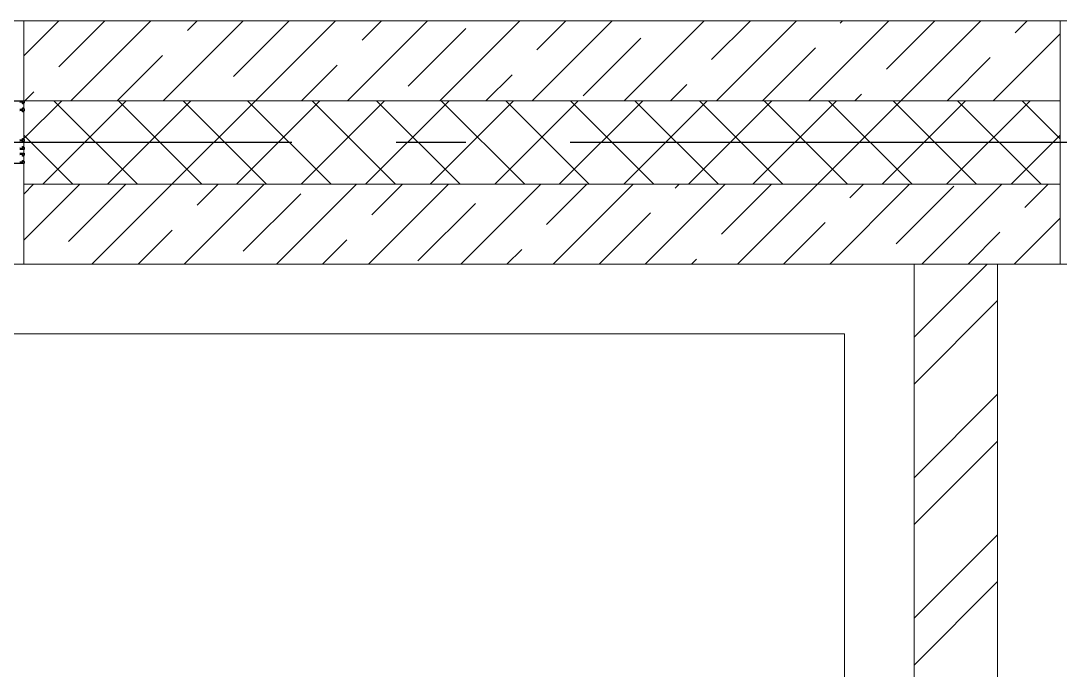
# Model space of a CAD drawing. Header units: inches. Extents: x -19662 to 10260, y -11808 to 5048.
# Drawn here: x -3630 to -2136, y 577 to 1511 of the extents above; entities that cross this region are included whole.
import ezdxf

# ---------------------------------------------------------------- set-up
doc = ezdxf.new("R2010")
doc.units = ezdxf.units.IN
doc.header["$MEASUREMENT"] = 0
doc.linetypes.add('CONTI', pattern=[0])
doc.linetypes.add('GOST2.303 5', pattern=[24, 20, -1.5, 1, -1.5])
doc.layers.add('axis_dim', color=40, linetype='CONTI')
doc.layers.add('PVC', color=7, linetype='Continuous')
for name, color, linetype, lineweight in [('doors_windows', 4, 'Continuous', 5), ('furniture', 36, 'Continuous', 0), ('Wall2', 40, 'Continuous', 5)]:
    doc.layers.add(name, color=color, linetype=linetype, lineweight=lineweight)

# ---------------------------------------------------------------- blocks, each defined once
blk = doc.blocks.new('*U13')
at = {"layer": 'PVC'}
for points in [[(528.3, 0), (600, 0, -0.414214), (600.5, -0.5), (600.5, -2.4), (600.5, -2.7), (599, -4.2), (598.5, -4.2, -0.414214), (598, -3.7), (598, -3.3, -0.198912), (598, -3.2), (598.7, -2.5, 0.700208), (598.5, -2), (594.2, -2.4, 0.388879)], [(594.2, -12), (598.2, -12.3, 0.700208), (598.4, -11.8), (598, -11.4, -0.198912), (598, -11.3), (598, -10.9, -0.414214), (598.5, -10.4), (599, -10.4), (600.5, -11.9), (600.5, -14.4), (599, -15.9), (598.5, -15.9, -0.414214), (598, -15.4), (598, -15, -0.198912), (598, -14.9), (598.4, -14.5, 0.700208), (598.2, -14), (594.2, -14.3, 0.388879)], [(594.2, -55.7), (598.2, -56, 0.700208), (598.4, -55.5), (598, -55.1, -0.198912), (598, -55), (598, -54.6, -0.414214), (598.5, -54.1), (599, -54.1), (600.5, -55.6), (600.5, -58.1), (599, -59.6), (598.5, -59.6, -0.414214), (598, -59.1), (598, -58.7, -0.198912), (598, -58.6), (598.4, -58.2, 0.700208), (598.2, -57.7), (594.2, -58, 0.388879)], [(594.2, -67.6), (598.5, -68, 0.700208), (598.7, -67.5), (598, -66.8, -0.198912), (598, -66.7), (598, -66.3, -0.414214), (598.5, -65.8), (599, -65.8), (600.5, -67.3), (600.5, -67.6), (600.5, -69.5, -0.414214), (600, -70), (594.3, -70, 0.414214)], [(594.3, -75.4), (600, -75.4, -0.414214), (600.5, -75.9), (600.5, -78.1), (599, -79.6), (598.5, -79.6, -0.414214), (598, -79.1), (598, -78.7, -0.198912), (598, -78.6), (598.7, -77.9, 0.700208), (598.5, -77.4), (594.2, -77.8, 0.388879)], [(594.2, -87.6), (598.5, -88, 0.700208), (598.7, -87.5), (598, -86.8, -0.198912), (598, -86.7), (598, -86.3, -0.414214), (598.5, -85.8), (599, -85.8), (600.5, -87.3), (600.5, -87.6), (600.5, -89.5, -0.414214), (600, -90), (555.2, -90)]]:
    blk.add_lwpolyline(points, format="xyb", dxfattribs=at)

msp = doc.modelspace()

# ---------------------------------------------------------------- linework, layer by layer
at = {"layer": 'axis_dim', "linetype": 'GOST2.303 5', "lineweight": 25, "ltscale": 100}
for points in [[(-3500.6, 1336), (-9250.6, 1336)], [(8759.7, 1336), (-3500.6, 1336)]]:
    msp.add_lwpolyline(points, dxfattribs=at)
at = {"layer": 'doors_windows', "lineweight": 20, "ltscale": 50}
for points in [[(-4225.6, 1511), (-3625.6, 1511), (-3625.6, 1161), (-4225.6, 1161)], [(-2135.6, 1511), (-1535.6, 1511), (-1535.6, 1161), (-2135.6, 1161)]]:
    msp.add_lwpolyline(points, close=True, dxfattribs=at)
at = {"layer": 'furniture'}
for points in [[(-2345.6, -1264), (-2345.6, 1161), (-4275.6, 1161), (-4275.6, 561), (-2945.6, 560.9), (-2945.6, -1263.9), (-2345.6, -1263.9)], [(-4275.6, 1061), (-4275.6, 1061), (-2445.6, 1061), (-2445.6, -1263.9)]]:
    msp.add_lwpolyline(points, dxfattribs=at)
at = {"layer": 'Wall2', "ltscale": 100}
for points in [[(-3625.6, 1460.8), (-3575.4, 1511)], [(-2135.6, 1511), (-3625.6, 1511)], [(-3625.6, 1511), (-3625.6, 1396)], [(-3575.3, 1444.7), (-3509.1, 1511)], [(-3557.8, 1396), (-3442.8, 1511)], [(-3425.2, 1396), (-3310.2, 1511)], [(-3390.4, 1497.1), (-3376.5, 1511)], [(-3324.1, 1430.8), (-3243.9, 1511)], [(-3292.6, 1396), (-3177.6, 1511)], [(-3160, 1396), (-3045, 1511)], [(-3139.1, 1483.2), (-3111.3, 1511)], [(-3027.5, 1396), (-2912.5, 1511)], [(-2894.9, 1396), (-2779.9, 1511)], [(-2887.9, 1469.3), (-2846.2, 1511)], [(-2762.3, 1396), (-2647.3, 1511)], [(-2636.7, 1455.3), (-2581, 1511)], [(-2629.7, 1396), (-2514.7, 1511)], [(-2497.1, 1396), (-2382.1, 1511)], [(-2451.7, 1507.7), (-2448.4, 1511)], [(-2385.4, 1441.4), (-2315.8, 1511)], [(-2364.5, 1396), (-2249.5, 1511)], [(-2200.5, 1493.8), (-2183.3, 1511)], [(-2135.6, 1396), (-2135.6, 1511)], [(-3072.9, 1416.9), (-2990, 1499.8)], [(-2821.6, 1403), (-2738.7, 1485.8)], [(-2232, 1396), (-2135.6, 1492.4)], [(-2563.4, 1396), (-2487.5, 1471.9)], [(-3491.5, 1396), (-3426.2, 1461.3)], [(-2298.3, 1396), (-2236.3, 1458)], [(-3226.3, 1396), (-3174.9, 1447.4)], [(-2961.2, 1396), (-2923.7, 1433.5)], [(-3624.1, 1396), (-3611.1, 1408.9)], [(-2696, 1396), (-2672.5, 1419.5)], [(-2430.8, 1396), (-2421.2, 1405.6)], [(-3625.6, 1341.5), (-3571, 1396)], [(-2135.6, 1396), (-3625.6, 1396)], [(-3625.6, 1396), (-3625.6, 1276)], [(-3625.6, 1396), (-2135.6, 1396)], [(-3598.2, 1276), (-3478.2, 1396)], [(-3462.3, 1276), (-3582.3, 1396)], [(-3505.4, 1276), (-3385.4, 1396)], [(-3369.5, 1276), (-3489.5, 1396)], [(-3412.6, 1276), (-3292.6, 1396)], [(-3276.7, 1276), (-3396.7, 1396)], [(-3319.8, 1276), (-3199.8, 1396)], [(-3183.9, 1276), (-3303.9, 1396)], [(-3227, 1276), (-3107, 1396)], [(-3091.1, 1276), (-3211.1, 1396)], [(-3134.2, 1276), (-3014.2, 1396)], [(-2998.3, 1276), (-3118.3, 1396)], [(-3041.4, 1276), (-2921.4, 1396)], [(-2905.4, 1276), (-3025.4, 1396)], [(-2948.6, 1276), (-2828.6, 1396)], [(-2812.6, 1276), (-2932.6, 1396)], [(-2855.8, 1276), (-2735.8, 1396)], [(-2719.8, 1276), (-2839.8, 1396)], [(-2763, 1276), (-2643, 1396)], [(-2627, 1276), (-2747, 1396)], [(-2670.2, 1276), (-2550.2, 1396)], [(-2534.2, 1276), (-2654.2, 1396)], [(-2577.4, 1276), (-2457.4, 1396)], [(-2441.4, 1276), (-2561.4, 1396)], [(-2484.5, 1276), (-2364.5, 1396)], [(-2348.6, 1276), (-2468.6, 1396)], [(-2391.7, 1276), (-2271.7, 1396)], [(-2255.8, 1276), (-2375.8, 1396)], [(-2298.9, 1276), (-2178.9, 1396)], [(-2163, 1276), (-2283, 1396)], [(-2135.6, 1341.4), (-2190.2, 1396)], [(-2135.6, 1276), (-2135.6, 1396)], [(-3555.1, 1276), (-3625.6, 1346.5)], [(-2206.1, 1276), (-2135.6, 1346.6)], [(-3625.6, 1195.6), (-3545.2, 1276)], [(-3625.6, 1261.9), (-3611.5, 1276)], [(-2135.6, 1276), (-3625.6, 1276)], [(-3625.6, 1276), (-3625.6, 1161)], [(-3625.6, 1276), (-2135.6, 1276)], [(-3561.4, 1193.5), (-3478.9, 1276)], [(-3527.6, 1161), (-3412.6, 1276)], [(-3395, 1161), (-3280, 1276)], [(-3376.5, 1245.9), (-3346.3, 1276)], [(-3262.5, 1161), (-3147.5, 1276)], [(-3129.9, 1161), (-3014.9, 1276)], [(-3125.2, 1231.9), (-3081.2, 1276)], [(-2997.3, 1161), (-2882.3, 1276)], [(-2874, 1218), (-2816, 1276)], [(-2864.7, 1161), (-2749.7, 1276)], [(-2732.1, 1161), (-2617.1, 1276)], [(-2689, 1270.4), (-2683.4, 1276)], [(-2622.7, 1204.1), (-2550.8, 1276)], [(-2599.5, 1161), (-2484.5, 1276)], [(-2467, 1161), (-2352, 1276)], [(-2437.8, 1256.5), (-2418.3, 1276)], [(-2371.5, 1190.2), (-2288.6, 1273)], [(-2334.4, 1161), (-2219.4, 1276)], [(-2186.5, 1242.6), (-2153.1, 1276)], [(-2135.6, 1161), (-2135.6, 1276)], [(-3310.2, 1179.6), (-3227.3, 1262.4)], [(-3058.9, 1165.7), (-2976.1, 1248.5)], [(-2798.4, 1161), (-2724.8, 1234.6)], [(-2201.8, 1161), (-2135.6, 1227.2)], [(-2533.3, 1161), (-2473.6, 1220.7)], [(-3461.3, 1161), (-3412.3, 1210.1)], [(-3196.2, 1161), (-3161, 1196.1)], [(-2268.1, 1161), (-2222.3, 1206.8)], [(-2931, 1161), (-2909.8, 1182.2)], [(-2665.8, 1161), (-2658.5, 1168.3)], [(-3625.6, 1161), (-2135.6, 1161)], [(-2345.6, 1055.9), (-2240.5, 1161)], [(-2345.6, -2319), (-2345.6, 1161)], [(-2345.6, 1161), (-2225.6, 1161)], [(-2225.6, 1161), (-2225.6, -879)], [(-2345.6, 988.6), (-2225.6, 1108.6)], [(-2345.6, 853.9), (-2225.6, 973.9)], [(-2345.6, 786.5), (-2225.6, 906.5)], [(-2345.6, 651.8), (-2225.6, 771.8)], [(-2345.6, 584.5), (-2225.6, 704.5)]]:
    msp.add_lwpolyline(points, dxfattribs=at)

# ---------------------------------------------------------------- block references
at = {"ltscale": 100}
msp.add_blockref('*U13', (-4225.6, 1396), dxfattribs=at)

doc.saveas('drawing.dxf')
